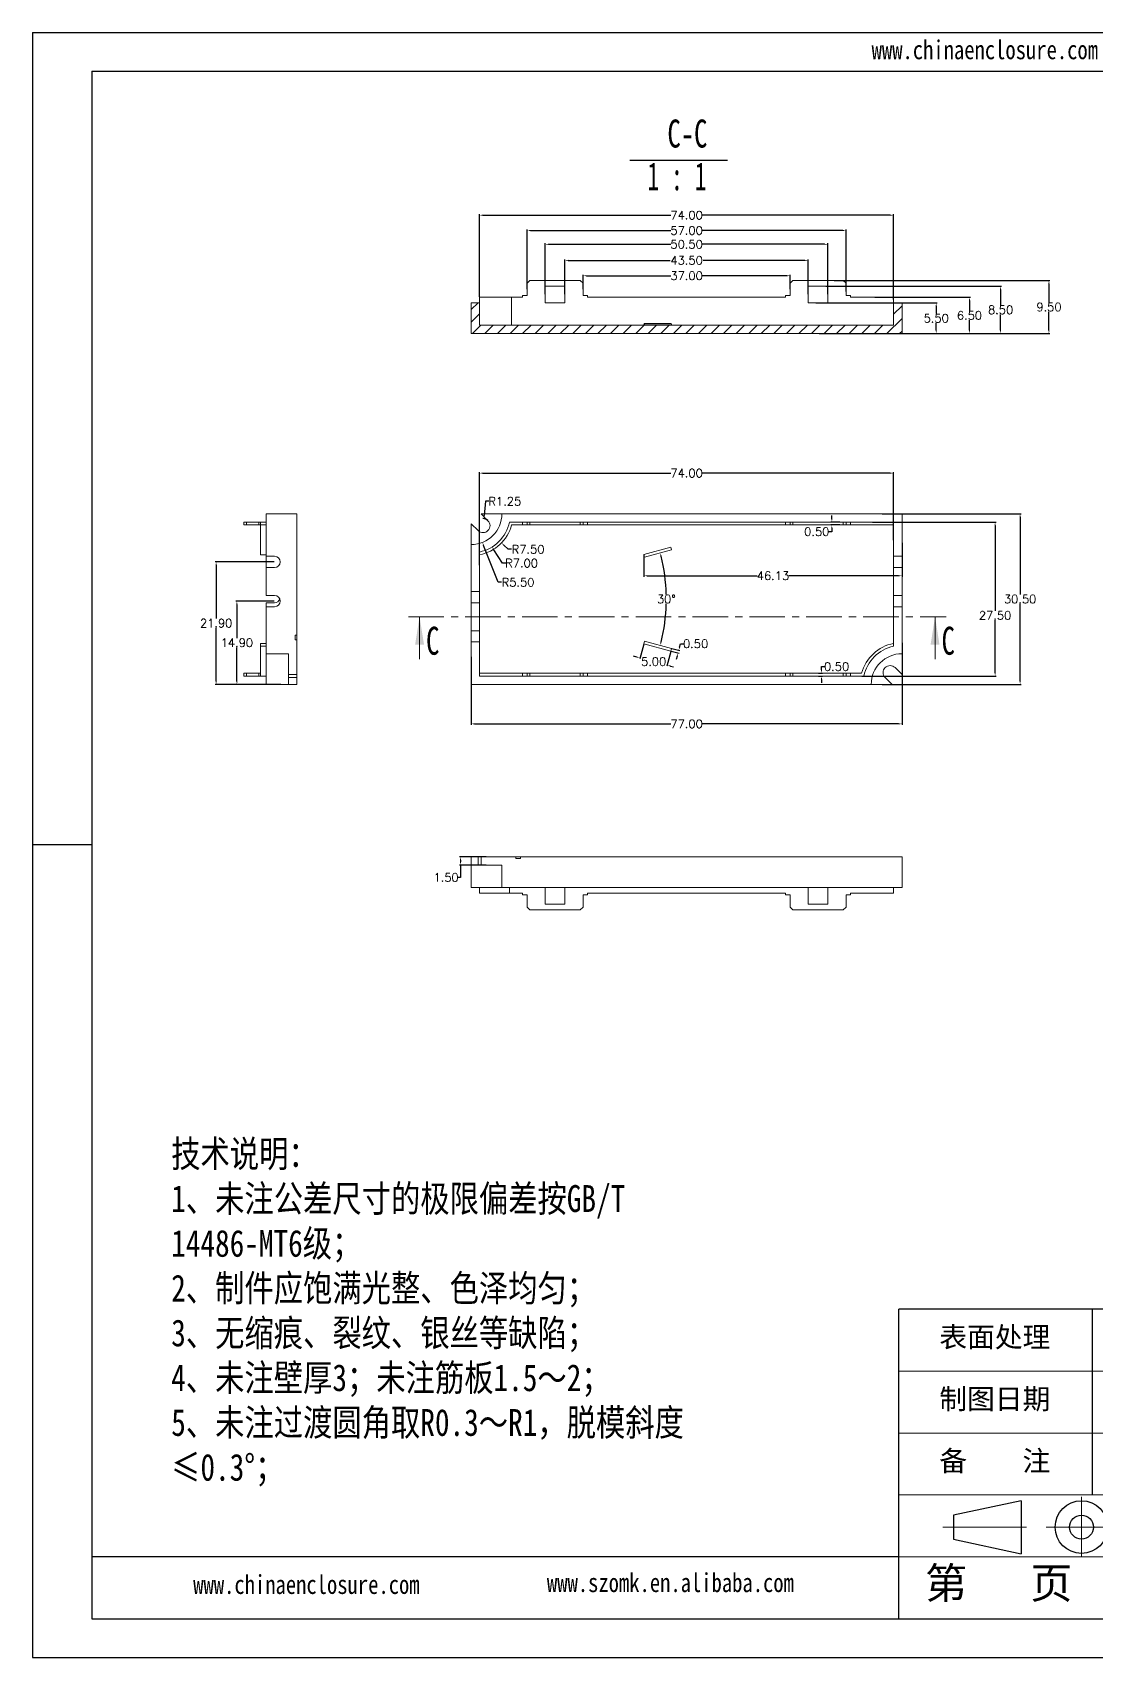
# Model space of a CAD drawing. Header units: inches. Extents: x 2300 to 3202, y 573 to 863.
# Drawn here: x 2300.2 to 2490.4, y 573 to 863.3 of the extents above; entities that cross this region are included whole.
import ezdxf

# ---------------------------------------------------------------- set-up
doc = ezdxf.new("R2010")
doc.units = ezdxf.units.IN
doc.linetypes.add('CENTER', pattern=[10.16, 6.35, -1.27, 1.27, -1.27])
doc.linetypes.add('CENTER2', pattern=[28.575, 19.05, -3.175, 3.175, -3.175])
doc.layers.add('10', color=7, linetype='Continuous')
doc.layers.add('文字', color=81, linetype='Continuous')
for name, color, linetype, lineweight in [('粗实线', 7, 'Continuous', 30), ('细实线', 3, 'Continuous', 9), ('细点划线', 2, 'CENTER2', 9)]:
    doc.layers.add(name, color=color, linetype=linetype, lineweight=lineweight)
doc.styles.add('SLDTEXTSTYLE6', font='TXT', dxfattribs={"width": 0.7})
doc.styles.add('SLDTEXTSTYLE7', font='TXT', dxfattribs={"width": 0.62})
doc.styles.get("Standard").update_dxf_attribs({"font": 'txt', "bigfont": 'gbcbig.shx'})
doc.styles.add('宋体', font='', dxfattribs={"width": 0.8, "height": 3.5})
doc.styles.get('宋体').set_extended_font_data('SimSun')
doc.dimstyles.new('2', dxfattribs={"dimtxt": 1.5, "dimasz": 0.6, "dimexe": 0.18, "dimexo": 0.0625, "dimgap": 0.09, "dimtad": 0, "dimtih": 1, "dimtoh": 1, "dimzin": 0, "dimdsep": 46, "dimtxsty": 'Standard', "dimcen": 0, "dimadec": 0, "dimazin": 2, "dimtfac": 1, "dimtofl": 0, "dimtmove": 0, "dimatfit": 3, "dimfxl": 1, "dimtolj": 1, "dimtzin": 0, "dimarcsym": 0})

# ---------------------------------------------------------------- blocks, each defined once
blk = doc.blocks.new('SW_NOTE_1')
at = {"layer": '10', "color": 0}
blk.add_line((-4.36, -0.82), (13.09, -0.82), dxfattribs=at)
at = {"layer": '10', "color": 0, "char_height": 5, "attachment_point": 2}
for s, insert, style in [('C-C', (5.94, 6.45), 'SLDTEXTSTYLE6'), ('1 : 1', (4.07, -1.19), 'SLDTEXTSTYLE7')]:
    blk.add_mtext(s, dxfattribs=dict(at, insert=insert, style=style))
blk = doc.blocks.new('*D270')
at = {"color": 0, "lineweight": -2, "transparency": 16777216}
for p, q in [((2455.6, 754.26), (2455.6, 739.6)), ((2378.6, 751.73), (2378.6, 739.6)), ((2379.2, 739.78), (2414.26, 739.78)), ((2455, 739.78), (2419.94, 739.78))]:
    blk.add_line(p, q, dxfattribs=at)
at = {"color": 0, "transparency": 16777216}
for points in [[(2379.2, 739.88), (2379.2, 739.68), (2378.6, 739.78)], [(2455, 739.88), (2455, 739.68), (2455.6, 739.78)]]:
    blk.add_solid(points, dxfattribs=at)
at = {"layer": 'Defpoints', "color": 0, "transparency": 16777216}
for p in [(2455.6, 754.32), (2378.6, 751.8), (2455.6, 739.78)]:
    blk.add_point(p, dxfattribs=at)
at = {"color": 0, "transparency": 16777216, "insert": (2417.1, 739.78), "char_height": 1.5, "attachment_point": 5}
blk.add_mtext('\\A1;77.00', dxfattribs=at)
blk = doc.blocks.new('*D271')
at = {"color": 0, "lineweight": -2, "transparency": 16777216}
for p, q in [((2452.03, 777.32), (2476.89, 777.32)), ((2476.71, 776.72), (2476.71, 762.91)), ((2476.71, 747.42), (2476.71, 761.23)), ((2452.03, 746.82), (2476.89, 746.82))]:
    blk.add_line(p, q, dxfattribs=at)
at = {"color": 0, "transparency": 16777216}
for points in [[(2476.61, 776.72), (2476.81, 776.72), (2476.71, 777.32)], [(2476.61, 747.42), (2476.81, 747.42), (2476.71, 746.82)]]:
    blk.add_solid(points, dxfattribs=at)
at = {"layer": 'Defpoints', "color": 0, "transparency": 16777216}
for p in [(2451.97, 777.32), (2476.71, 777.32), (2451.97, 746.82)]:
    blk.add_point(p, dxfattribs=at)
at = {"color": 0, "transparency": 16777216, "insert": (2476.71, 762.07), "char_height": 1.5, "attachment_point": 5}
blk.add_mtext('\\A1;30.50', dxfattribs=at)
blk = doc.blocks.new('*D272')
at = {"color": 0, "lineweight": -2, "transparency": 16777216}
for p, q in [((2450.31, 775.82), (2472.42, 775.82)), ((2472.24, 775.22), (2472.24, 759.99)), ((2472.24, 748.92), (2472.24, 758.31)), ((2448.4, 748.32), (2472.42, 748.32))]:
    blk.add_line(p, q, dxfattribs=at)
at = {"color": 0, "transparency": 16777216}
for points in [[(2472.14, 775.22), (2472.34, 775.22), (2472.24, 775.82)], [(2472.14, 748.92), (2472.34, 748.92), (2472.24, 748.32)]]:
    blk.add_solid(points, dxfattribs=at)
at = {"layer": 'Defpoints', "color": 0, "transparency": 16777216}
for p in [(2450.25, 775.82), (2472.24, 775.82), (2448.34, 748.32)]:
    blk.add_point(p, dxfattribs=at)
at = {"color": 0, "transparency": 16777216, "insert": (2472.24, 759.15), "char_height": 1.5, "attachment_point": 5}
blk.add_mtext('\\A1;27.50', dxfattribs=at)
blk = doc.blocks.new('*D273')
at = {"color": 0, "lineweight": -2, "transparency": 16777216}
for p, q in [((2441.21, 749.42), (2441.21, 750.02)), ((2441.21, 750.02), (2441.81, 750.02)), ((2440.66, 748.82), (2441.39, 748.82)), ((2440.66, 748.32), (2441.39, 748.32)), ((2441.21, 747.72), (2441.21, 747.12))]:
    blk.add_line(p, q, dxfattribs=at)
at = {"color": 0, "transparency": 16777216}
for points in [[(2441.11, 749.42), (2441.31, 749.42), (2441.21, 748.82)], [(2441.11, 747.72), (2441.31, 747.72), (2441.21, 748.32)]]:
    blk.add_solid(points, dxfattribs=at)
at = {"layer": 'Defpoints', "color": 0, "transparency": 16777216}
for p in [(2440.6, 748.82), (2440.6, 748.32), (2441.21, 748.82)]:
    blk.add_point(p, dxfattribs=at)
at = {"color": 0, "transparency": 16777216, "insert": (2443.9, 750.02), "char_height": 1.5, "attachment_point": 5}
blk.add_mtext('\\A1;0.50', dxfattribs=at)
blk = doc.blocks.new('*D274')
at = {"color": 0, "lineweight": -2, "transparency": 16777216}
for p, q in [((2444.46, 775.82), (2442.88, 775.82)), ((2444.46, 775.32), (2442.88, 775.32)), ((2443.06, 776.42), (2443.06, 777.02)), ((2443.06, 774.12), (2442.46, 774.12)), ((2443.06, 774.72), (2443.06, 774.12))]:
    blk.add_line(p, q, dxfattribs=at)
at = {"color": 0, "transparency": 16777216}
for points in [[(2442.96, 776.42), (2443.16, 776.42), (2443.06, 775.82)], [(2442.96, 774.72), (2443.16, 774.72), (2443.06, 775.32)]]:
    blk.add_solid(points, dxfattribs=at)
at = {"layer": 'Defpoints', "color": 0, "transparency": 16777216}
for p in [(2443.06, 775.32), (2444.52, 775.82), (2444.52, 775.32)]:
    blk.add_point(p, dxfattribs=at)
at = {"color": 0, "transparency": 16777216, "insert": (2440.37, 774.12), "char_height": 1.5, "attachment_point": 5}
blk.add_mtext('\\A1;0.50', dxfattribs=at)
blk = doc.blocks.new('*D275')
at = {"color": 0, "lineweight": -2, "transparency": 16777216}
for p, q in [((2380.1, 768.12), (2380.1, 784.76)), ((2380.7, 784.58), (2414.26, 784.58)), ((2453.5, 784.58), (2419.94, 784.58)), ((2454.1, 772.58), (2454.1, 784.76))]:
    blk.add_line(p, q, dxfattribs=at)
at = {"color": 0, "transparency": 16777216}
for points in [[(2380.7, 784.68), (2380.7, 784.48), (2380.1, 784.58)], [(2453.5, 784.68), (2453.5, 784.48), (2454.1, 784.58)]]:
    blk.add_solid(points, dxfattribs=at)
at = {"layer": 'Defpoints', "color": 0, "transparency": 16777216}
for p in [(2454.1, 784.58), (2454.1, 772.52), (2380.1, 768.06)]:
    blk.add_point(p, dxfattribs=at)
at = {"color": 0, "transparency": 16777216, "insert": (2417.1, 784.58), "char_height": 1.5, "attachment_point": 5}
blk.add_mtext('\\A1;74.00', dxfattribs=at)
blk = doc.blocks.new('*D276')
at = {"color": 0, "lineweight": -2, "transparency": 16777216}
for p, q in [((2385.21, 770.97), (2384.44, 771.7)), ((2385.81, 770.97), (2385.21, 770.97))]:
    blk.add_line(p, q, dxfattribs=at)
at = {"color": 0, "transparency": 16777216}
blk.add_solid([(2384.51, 771.78), (2384.37, 771.63), (2384.01, 772.12)], dxfattribs=at)
at = {"layer": 'Defpoints', "color": 0, "transparency": 16777216}
for p in [(2378.6, 777.32), (2384.01, 772.12)]:
    blk.add_point(p, dxfattribs=at)
at = {"color": 0, "transparency": 16777216, "insert": (2388.77, 770.97), "char_height": 1.5, "attachment_point": 5}
blk.add_mtext('\\A1;R7.50', dxfattribs=at)
blk = doc.blocks.new('*D277')
at = {"color": 0, "lineweight": -2, "transparency": 16777216}
for p, q in [((2384.17, 768.5), (2382.66, 770.89)), ((2384.77, 768.5), (2384.17, 768.5))]:
    blk.add_line(p, q, dxfattribs=at)
at = {"color": 0, "transparency": 16777216}
blk.add_solid([(2382.74, 770.95), (2382.57, 770.84), (2382.34, 771.4)], dxfattribs=at)
at = {"layer": 'Defpoints', "color": 0, "transparency": 16777216}
for p in [(2378.6, 777.32), (2382.34, 771.4)]:
    blk.add_point(p, dxfattribs=at)
at = {"color": 0, "transparency": 16777216, "insert": (2387.61, 768.5), "char_height": 1.5, "attachment_point": 5}
blk.add_mtext('\\A1;R7.00', dxfattribs=at)
blk = doc.blocks.new('*D278')
at = {"color": 0, "lineweight": -2, "transparency": 16777216}
for p, q in [((2383.42, 765.08), (2380.83, 771.64)), ((2384.02, 765.08), (2383.42, 765.08))]:
    blk.add_line(p, q, dxfattribs=at)
at = {"color": 0, "transparency": 16777216}
blk.add_solid([(2380.93, 771.68), (2380.74, 771.61), (2380.61, 772.2)], dxfattribs=at)
at = {"layer": 'Defpoints', "color": 0, "transparency": 16777216}
for p in [(2378.6, 777.32), (2380.61, 772.2)]:
    blk.add_point(p, dxfattribs=at)
at = {"color": 0, "transparency": 16777216, "insert": (2386.98, 765.08), "char_height": 1.5, "attachment_point": 5}
blk.add_mtext('\\A1;R5.50', dxfattribs=at)
blk = doc.blocks.new('*D279')
at = {"color": 0, "lineweight": -2, "transparency": 16777216}
for p, q in [((2381.18, 779.55), (2380.92, 777.04)), ((2381.78, 779.55), (2381.18, 779.55))]:
    blk.add_line(p, q, dxfattribs=at)
blk.add_arc((2380.72, 775.2), 1.25, 47.8648, 92.2125, dxfattribs=at)
at = {"color": 0, "transparency": 16777216}
blk.add_solid([(2380.82, 777.05), (2381.02, 777.03), (2380.85, 776.44)], dxfattribs=at)
at = {"layer": 'Defpoints', "color": 0, "transparency": 16777216}
for p in [(2380.85, 776.44), (2380.72, 775.2)]:
    blk.add_point(p, dxfattribs=at)
at = {"color": 0, "transparency": 16777216, "insert": (2384.62, 779.55), "char_height": 1.5, "attachment_point": 5}
blk.add_mtext('\\A1;R1.25', dxfattribs=at)
blk = doc.blocks.new('*D280')
at = {"color": 0, "lineweight": -2, "transparency": 16777216}
for start, end in [(1.5105, 13.9212), (346.0788, 358.4895)]:
    blk.add_arc((2381.61, 762.07), 31.87, start, end, dxfattribs=at)
at = {"color": 0, "transparency": 16777216}
for points in [[(2412.44, 769.71), (2412.64, 769.76), (2412.39, 770.32)], [(2412.64, 754.38), (2412.44, 754.43), (2412.39, 753.82)]]:
    blk.add_solid(points, dxfattribs=at)
at = {"layer": 'Defpoints', "color": 0, "transparency": 16777216}
for p in [(2409.6, 769.57), (2414.43, 770.86), (2413.36, 759.29), (2409.6, 754.57), (2414.43, 753.28)]:
    blk.add_point(p, dxfattribs=at)
at = {"color": 0, "transparency": 16777216, "insert": (2413.48, 762.07), "char_height": 1.5, "attachment_point": 5}
blk.add_mtext('\\A1;30°', dxfattribs=at)
blk = doc.blocks.new('*D281')
at = {"color": 0, "lineweight": -2, "transparency": 16777216}
for p, q in [((2409.46, 754.03), (2408.75, 751.39)), ((2414.28, 752.73), (2413.58, 750.09)), ((2408.21, 751.72), (2407.64, 751.87)), ((2414.2, 750.11), (2414.78, 749.96))]:
    blk.add_line(p, q, dxfattribs=at)
at = {"color": 0, "transparency": 16777216}
for points in [[(2408.24, 751.81), (2408.19, 751.62), (2408.79, 751.56)], [(2414.23, 750.21), (2414.18, 750.01), (2413.62, 750.27)]]:
    blk.add_solid(points, dxfattribs=at)
at = {"layer": 'Defpoints', "color": 0, "transparency": 16777216}
for p in [(2409.47, 754.09), (2414.3, 752.79), (2408.79, 751.56)]:
    blk.add_point(p, dxfattribs=at)
at = {"color": 0, "transparency": 16777216, "insert": (2411.21, 750.91), "char_height": 1.5, "attachment_point": 5}
blk.add_mtext('\\A1;5.00', dxfattribs=at)
blk = doc.blocks.new('*D282')
at = {"color": 0, "lineweight": -2, "transparency": 16777216}
for p, q in [((2414.36, 752.78), (2415.75, 752.4)), ((2414.49, 753.26), (2415.88, 752.89)), ((2415.86, 753.51), (2416.02, 754.09)), ((2416.02, 754.09), (2416.62, 754.09)), ((2415.42, 751.87), (2415.26, 751.29))]:
    blk.add_line(p, q, dxfattribs=at)
at = {"color": 0, "transparency": 16777216}
for points in [[(2415.32, 751.9), (2415.52, 751.85), (2415.58, 752.45)], [(2415.76, 753.54), (2415.96, 753.49), (2415.7, 752.93)]]:
    blk.add_solid(points, dxfattribs=at)
at = {"layer": 'Defpoints', "color": 0, "transparency": 16777216}
for p in [(2414.3, 752.79), (2414.43, 753.28), (2415.7, 752.93)]:
    blk.add_point(p, dxfattribs=at)
at = {"color": 0, "transparency": 16777216, "insert": (2418.71, 754.09), "char_height": 1.5, "attachment_point": 5}
blk.add_mtext('\\A1;0.50', dxfattribs=at)
blk = doc.blocks.new('*D283')
at = {"color": 0, "lineweight": -2, "transparency": 16777216}
for p, q in [((2409.47, 769.99), (2409.47, 766.06)), ((2455.6, 772.15), (2455.6, 766.06)), ((2410.07, 766.24), (2429.7, 766.24)), ((2455, 766.24), (2435.38, 766.24))]:
    blk.add_line(p, q, dxfattribs=at)
at = {"color": 0, "transparency": 16777216}
for points in [[(2410.07, 766.34), (2410.07, 766.14), (2409.47, 766.24)], [(2455, 766.34), (2455, 766.14), (2455.6, 766.24)]]:
    blk.add_solid(points, dxfattribs=at)
at = {"layer": 'Defpoints', "color": 0, "transparency": 16777216}
for p in [(2409.47, 770.05), (2455.6, 772.21), (2455.6, 766.24)]:
    blk.add_point(p, dxfattribs=at)
at = {"color": 0, "transparency": 16777216, "insert": (2432.54, 766.24), "char_height": 1.5, "attachment_point": 5}
blk.add_mtext('\\A1;46.13', dxfattribs=at)
blk = doc.blocks.new('*D288')
at = {"color": 0, "lineweight": -2, "transparency": 16777216}
for p, q in [((2343.39, 761.72), (2336.55, 761.72)), ((2336.73, 761.12), (2336.73, 755.11)), ((2336.73, 747.42), (2336.73, 753.43)), ((2344.6, 746.82), (2336.55, 746.82))]:
    blk.add_line(p, q, dxfattribs=at)
at = {"color": 0, "transparency": 16777216}
for points in [[(2336.63, 761.12), (2336.83, 761.12), (2336.73, 761.72)], [(2336.63, 747.42), (2336.83, 747.42), (2336.73, 746.82)]]:
    blk.add_solid(points, dxfattribs=at)
at = {"layer": 'Defpoints', "color": 0, "transparency": 16777216}
for p in [(2336.73, 761.72), (2343.45, 761.72), (2344.66, 746.82)]:
    blk.add_point(p, dxfattribs=at)
at = {"color": 0, "transparency": 16777216, "insert": (2336.73, 754.27), "char_height": 1.5, "attachment_point": 5}
blk.add_mtext('\\A1;14.90', dxfattribs=at)
blk = doc.blocks.new('*D289')
at = {"color": 0, "lineweight": -2, "transparency": 16777216}
for p, q in [((2343.39, 768.72), (2332.84, 768.72)), ((2333.02, 768.12), (2333.02, 758.61)), ((2333.02, 747.42), (2333.02, 756.93)), ((2344.6, 746.82), (2332.84, 746.82))]:
    blk.add_line(p, q, dxfattribs=at)
at = {"color": 0, "transparency": 16777216}
for points in [[(2332.92, 768.12), (2333.12, 768.12), (2333.02, 768.72)], [(2332.92, 747.42), (2333.12, 747.42), (2333.02, 746.82)]]:
    blk.add_solid(points, dxfattribs=at)
at = {"layer": 'Defpoints', "color": 0, "transparency": 16777216}
for p in [(2333.02, 768.72), (2343.45, 768.72), (2344.66, 746.82)]:
    blk.add_point(p, dxfattribs=at)
at = {"color": 0, "transparency": 16777216, "insert": (2333.02, 757.77), "char_height": 1.5, "attachment_point": 5}
blk.add_mtext('\\A1;21.90', dxfattribs=at)
blk = doc.blocks.new('*D290')
at = {"color": 0, "lineweight": -2, "transparency": 16777216}
for p, q in [((2440.17, 815.01), (2461.89, 815.01)), ((2461.71, 814.41), (2461.71, 813.1)), ((2461.71, 810.11), (2461.71, 811.42)), ((2440.81, 809.51), (2461.89, 809.51))]:
    blk.add_line(p, q, dxfattribs=at)
at = {"color": 0, "transparency": 16777216}
for points in [[(2461.61, 814.41), (2461.81, 814.41), (2461.71, 815.01)], [(2461.61, 810.11), (2461.81, 810.11), (2461.71, 809.51)]]:
    blk.add_solid(points, dxfattribs=at)
at = {"layer": 'Defpoints', "color": 0, "transparency": 16777216}
for p in [(2440.11, 815.01), (2440.75, 809.51), (2461.71, 809.51)]:
    blk.add_point(p, dxfattribs=at)
at = {"color": 0, "transparency": 16777216, "insert": (2461.71, 812.26), "char_height": 1.5, "attachment_point": 5}
blk.add_mtext('\\A1;5.50', dxfattribs=at)
blk = doc.blocks.new('*D291')
at = {"color": 0, "lineweight": -2, "transparency": 16777216}
for p, q in [((2450.74, 816.01), (2467.84, 816.01)), ((2467.66, 815.41), (2467.66, 813.6)), ((2467.66, 810.11), (2467.66, 811.92)), ((2449.93, 809.51), (2467.84, 809.51))]:
    blk.add_line(p, q, dxfattribs=at)
at = {"color": 0, "transparency": 16777216}
for points in [[(2467.56, 815.41), (2467.76, 815.41), (2467.66, 816.01)], [(2467.56, 810.11), (2467.76, 810.11), (2467.66, 809.51)]]:
    blk.add_solid(points, dxfattribs=at)
at = {"layer": 'Defpoints', "color": 0, "transparency": 16777216}
for p in [(2450.68, 816.01), (2467.66, 816.01), (2449.87, 809.51)]:
    blk.add_point(p, dxfattribs=at)
at = {"color": 0, "transparency": 16777216, "insert": (2467.66, 812.76), "char_height": 1.5, "attachment_point": 5}
blk.add_mtext('\\A1;6.50', dxfattribs=at)
blk = doc.blocks.new('*D292')
at = {"color": 0, "lineweight": -2, "transparency": 16777216}
for p, q in [((2441.98, 818.01), (2473.4, 818.01)), ((2473.22, 817.41), (2473.22, 814.6)), ((2473.22, 810.11), (2473.22, 812.92)), ((2443.48, 809.51), (2473.4, 809.51))]:
    blk.add_line(p, q, dxfattribs=at)
at = {"color": 0, "transparency": 16777216}
for points in [[(2473.12, 817.41), (2473.32, 817.41), (2473.22, 818.01)], [(2473.12, 810.11), (2473.32, 810.11), (2473.22, 809.51)]]:
    blk.add_solid(points, dxfattribs=at)
at = {"layer": 'Defpoints', "color": 0, "transparency": 16777216}
for p in [(2441.92, 818.01), (2473.22, 818.01), (2443.42, 809.51)]:
    blk.add_point(p, dxfattribs=at)
at = {"color": 0, "transparency": 16777216, "insert": (2473.22, 813.76), "char_height": 1.5, "attachment_point": 5}
blk.add_mtext('\\A1;8.50', dxfattribs=at)
blk = doc.blocks.new('*D293')
at = {"color": 0, "lineweight": -2, "transparency": 16777216}
for p, q in [((2443.48, 819.01), (2482.04, 819.01)), ((2481.86, 818.41), (2481.86, 815.1)), ((2481.86, 810.11), (2481.86, 813.42)), ((2443.48, 809.51), (2482.04, 809.51))]:
    blk.add_line(p, q, dxfattribs=at)
at = {"color": 0, "transparency": 16777216}
for points in [[(2481.76, 818.41), (2481.96, 818.41), (2481.86, 819.01)], [(2481.76, 810.11), (2481.96, 810.11), (2481.86, 809.51)]]:
    blk.add_solid(points, dxfattribs=at)
at = {"layer": 'Defpoints', "color": 0, "transparency": 16777216}
for p in [(2443.42, 819.01), (2481.86, 819.01), (2443.42, 809.51)]:
    blk.add_point(p, dxfattribs=at)
at = {"color": 0, "transparency": 16777216, "insert": (2481.86, 814.26), "char_height": 1.5, "attachment_point": 5}
blk.add_mtext('\\A1;9.50', dxfattribs=at)
blk = doc.blocks.new('*D294')
at = {"color": 0, "lineweight": -2, "transparency": 16777216}
for p, q in [((2398.6, 817.48), (2398.6, 820.03)), ((2399.2, 819.85), (2414.26, 819.85)), ((2435, 819.85), (2419.94, 819.85)), ((2435.6, 817.48), (2435.6, 820.03))]:
    blk.add_line(p, q, dxfattribs=at)
at = {"color": 0, "transparency": 16777216}
for points in [[(2399.2, 819.95), (2399.2, 819.75), (2398.6, 819.85)], [(2435, 819.95), (2435, 819.75), (2435.6, 819.85)]]:
    blk.add_solid(points, dxfattribs=at)
at = {"layer": 'Defpoints', "color": 0, "transparency": 16777216}
for p in [(2435.6, 819.85), (2398.6, 817.41), (2435.6, 817.41)]:
    blk.add_point(p, dxfattribs=at)
at = {"color": 0, "transparency": 16777216, "insert": (2417.1, 819.85), "char_height": 1.5, "attachment_point": 5}
blk.add_mtext('\\A1;37.00', dxfattribs=at)
blk = doc.blocks.new('*D295')
at = {"color": 0, "lineweight": -2, "transparency": 16777216}
for p, q in [((2395.35, 816.58), (2395.35, 822.78)), ((2395.95, 822.6), (2414.14, 822.6)), ((2438.25, 822.6), (2420.07, 822.6)), ((2438.85, 816.58), (2438.85, 822.78))]:
    blk.add_line(p, q, dxfattribs=at)
at = {"color": 0, "transparency": 16777216}
for points in [[(2395.95, 822.7), (2395.95, 822.5), (2395.35, 822.6)], [(2438.25, 822.7), (2438.25, 822.5), (2438.85, 822.6)]]:
    blk.add_solid(points, dxfattribs=at)
at = {"layer": 'Defpoints', "color": 0, "transparency": 16777216}
for p in [(2438.85, 822.6), (2395.35, 816.51), (2438.85, 816.51)]:
    blk.add_point(p, dxfattribs=at)
at = {"color": 0, "transparency": 16777216, "insert": (2417.1, 822.6), "char_height": 1.5, "attachment_point": 5}
blk.add_mtext('\\A1;43.50', dxfattribs=at)
blk = doc.blocks.new('*D296')
at = {"color": 0, "lineweight": -2, "transparency": 16777216}
for p, q in [((2391.85, 816.58), (2391.85, 825.65)), ((2392.45, 825.47), (2414.26, 825.47)), ((2441.75, 825.47), (2419.94, 825.47)), ((2442.35, 816.58), (2442.35, 825.65))]:
    blk.add_line(p, q, dxfattribs=at)
at = {"color": 0, "transparency": 16777216}
for points in [[(2392.45, 825.57), (2392.45, 825.37), (2391.85, 825.47)], [(2441.75, 825.57), (2441.75, 825.37), (2442.35, 825.47)]]:
    blk.add_solid(points, dxfattribs=at)
at = {"layer": 'Defpoints', "color": 0, "transparency": 16777216}
for p in [(2442.35, 825.47), (2391.85, 816.51), (2442.35, 816.51)]:
    blk.add_point(p, dxfattribs=at)
at = {"color": 0, "transparency": 16777216, "insert": (2417.1, 825.47), "char_height": 1.5, "attachment_point": 5}
blk.add_mtext('\\A1;50.50', dxfattribs=at)
blk = doc.blocks.new('*D297')
at = {"color": 0, "lineweight": -2, "transparency": 16777216}
for p, q in [((2388.6, 817.48), (2388.6, 828.11)), ((2389.2, 827.93), (2414.26, 827.93)), ((2445, 827.93), (2419.94, 827.93)), ((2445.6, 817.02), (2445.6, 828.11))]:
    blk.add_line(p, q, dxfattribs=at)
at = {"color": 0, "transparency": 16777216}
for points in [[(2389.2, 828.03), (2389.2, 827.83), (2388.6, 827.93)], [(2445, 828.03), (2445, 827.83), (2445.6, 827.93)]]:
    blk.add_solid(points, dxfattribs=at)
at = {"layer": 'Defpoints', "color": 0, "transparency": 16777216}
for p in [(2445.6, 827.93), (2388.6, 817.41), (2445.6, 816.96)]:
    blk.add_point(p, dxfattribs=at)
at = {"color": 0, "transparency": 16777216, "insert": (2417.1, 827.93), "char_height": 1.5, "attachment_point": 5}
blk.add_mtext('\\A1;57.00', dxfattribs=at)
blk = doc.blocks.new('*D298')
at = {"color": 0, "lineweight": -2, "transparency": 16777216}
for p, q in [((2380.1, 816.08), (2380.1, 830.85)), ((2380.7, 830.67), (2414.26, 830.67)), ((2453.5, 830.67), (2419.94, 830.67)), ((2454.1, 815.58), (2454.1, 830.85))]:
    blk.add_line(p, q, dxfattribs=at)
at = {"color": 0, "transparency": 16777216}
for points in [[(2380.7, 830.77), (2380.7, 830.57), (2380.1, 830.67)], [(2453.5, 830.77), (2453.5, 830.57), (2454.1, 830.67)]]:
    blk.add_solid(points, dxfattribs=at)
at = {"layer": 'Defpoints', "color": 0, "transparency": 16777216}
for p in [(2454.1, 830.67), (2380.1, 816.01), (2454.1, 815.51)]:
    blk.add_point(p, dxfattribs=at)
at = {"color": 0, "transparency": 16777216, "insert": (2417.1, 830.67), "char_height": 1.5, "attachment_point": 5}
blk.add_mtext('\\A1;74.00', dxfattribs=at)
blk = doc.blocks.new('*D299')
at = {"color": 0, "lineweight": -2, "transparency": 16777216}
for p, q in [((2381.26, 716.04), (2376.51, 716.04)), ((2381.26, 714.54), (2376.51, 714.54)), ((2376.69, 715.44), (2376.69, 715.14)), ((2376.69, 714.54), (2376.69, 712.34)), ((2376.69, 712.34), (2376.09, 712.34))]:
    blk.add_line(p, q, dxfattribs=at)
at = {"color": 0, "transparency": 16777216}
for points in [[(2376.59, 715.44), (2376.79, 715.44), (2376.69, 716.04)], [(2376.59, 715.14), (2376.79, 715.14), (2376.69, 714.54)]]:
    blk.add_solid(points, dxfattribs=at)
at = {"layer": 'Defpoints', "color": 0, "transparency": 16777216}
for p in [(2376.69, 716.04), (2381.32, 716.04), (2381.32, 714.54)]:
    blk.add_point(p, dxfattribs=at)
at = {"color": 0, "transparency": 16777216, "insert": (2374.12, 712.34), "char_height": 1.5, "attachment_point": 5}
blk.add_mtext('\\A1;1.50', dxfattribs=at)

msp = doc.modelspace()

# ---------------------------------------------------------------- hatches: boundary and pattern name
at = {"linetype": 'Continuous', "lineweight": 0}
h = msp.add_hatch(dxfattribs=at)
h.set_pattern_fill('ANSI31', color=4, scale=0.5, style=0)
h.paths.add_polyline_path([(2454.101, 811.015), (2380.101, 811.015), (2380.101, 815.015), (2378.601, 815.015), (2378.601, 809.515), (2455.601, 809.515), (2455.601, 815.015), (2454.101, 815.015)], flags=0)

# ---------------------------------------------------------------- linework, layer by layer
for p, q in [((2300.197, 863.315), (2710.847, 863.315)), ((2300.197, 863.315), (2300.197, 572.957)), ((2310.823, 856.402), (2703.934, 856.402)), ((2310.823, 856.402), (2310.823, 579.87)), ((2310.823, 718.136), (2300.197, 718.136)), ((2300.197, 707.382), (2300.197, 572.957)), ((2455.055, 579.87), (2455.055, 635.176)), ((2538.014, 635.176), (2455.055, 635.176)), ((2489.621, 601.993), (2489.621, 635.176)), ((2455.055, 590.931), (2310.823, 590.931)), ((2310.823, 579.87), (2703.934, 579.87)), ((2300.197, 572.957), (2710.847, 572.957)), ((2300.197, 572.957), (2490.313, 572.957))]:
    msp.add_line(p, q)
at = {"color": 7, "linetype": 'Continuous', "lineweight": 15}
for p, q in [((2389.101, 819.015), (2388.601, 818.515)), ((2398.101, 819.015), (2389.101, 819.015)), ((2398.601, 818.515), (2398.101, 819.015)), ((2436.101, 819.015), (2435.601, 818.515)), ((2436.101, 819.015), (2445.101, 819.015)), ((2445.601, 818.515), (2445.101, 819.015)), ((2380.101, 816.015), (2380.101, 815.015)), ((2380.101, 816.015), (2385.829, 816.015)), ((2385.829, 816.015), (2385.829, 811.015)), ((2385.829, 816.015), (2387.801, 816.015)), ((2387.801, 816.315), (2387.801, 816.015)), ((2387.801, 816.315), (2388.601, 816.315)), ((2388.601, 818.515), (2388.601, 816.315)), ((2391.851, 815.015), (2391.851, 818.015)), ((2391.851, 818.015), (2395.351, 818.015)), ((2395.351, 818.015), (2395.351, 815.015)), ((2398.601, 818.515), (2398.601, 816.315)), ((2398.601, 816.315), (2399.401, 816.315)), ((2399.401, 816.315), (2399.401, 816.015)), ((2399.401, 816.015), (2434.801, 816.015)), ((2435.601, 816.315), (2434.801, 816.315)), ((2434.801, 816.315), (2434.801, 816.015)), ((2435.601, 818.515), (2435.601, 816.315)), ((2442.351, 818.015), (2438.851, 818.015)), ((2438.851, 818.015), (2438.851, 815.015)), ((2442.351, 815.015), (2442.351, 818.015)), ((2445.601, 818.515), (2445.601, 816.315)), ((2446.401, 816.315), (2445.601, 816.315)), ((2446.401, 816.315), (2446.401, 816.015)), ((2446.401, 816.015), (2454.101, 816.015)), ((2454.101, 816.015), (2454.101, 815.015)), ((2378.601, 815.015), (2380.101, 815.015)), ((2378.601, 809.515), (2378.601, 815.015)), ((2380.101, 811.015), (2380.101, 815.015)), ((2395.351, 815.015), (2391.851, 815.015)), ((2438.851, 815.015), (2442.351, 815.015)), ((2454.101, 815.015), (2454.101, 811.015)), ((2454.101, 815.015), (2455.601, 815.015)), ((2455.601, 815.015), (2455.601, 809.515)), ((2380.101, 811.015), (2454.101, 811.015)), ((2409.471, 811.065), (2409.471, 811.015)), ((2414.366, 811.315), (2409.536, 811.315)), ((2409.601, 811.065), (2409.601, 811.015)), ((2414.43, 811.065), (2409.601, 811.065)), ((2414.43, 811.065), (2414.43, 811.015)), ((2378.601, 809.515), (2455.601, 809.515)), ((2337.952, 775.32), (2337.952, 775.82)), ((2337.952, 775.82), (2338.452, 775.82)), ((2338.452, 775.32), (2337.952, 775.32)), ((2338.452, 775.82), (2338.452, 775.32)), ((2338.452, 775.82), (2340.652, 775.82)), ((2338.452, 775.32), (2340.652, 775.32)), ((2340.652, 775.82), (2340.652, 775.32)), ((2340.652, 775.82), (2340.952, 775.82)), ((2340.652, 775.32), (2340.952, 775.32)), ((2340.952, 775.82), (2341.952, 775.82)), ((2340.952, 775.32), (2340.952, 775.82)), ((2340.952, 775.32), (2341.952, 775.32)), ((2340.952, 769.971), (2340.952, 775.32)), ((2341.952, 769.72), (2341.952, 777.32)), ((2341.952, 777.32), (2347.452, 777.32)), ((2347.452, 755.62), (2347.452, 777.32)), ((2378.601, 775.552), (2379.838, 774.314)), ((2378.601, 775.552), (2378.601, 771.82)), ((2381.606, 776.082), (2380.369, 777.32)), ((2384.101, 777.32), (2380.369, 777.32)), ((2455.601, 777.32), (2384.101, 777.32)), ((2387.801, 775.82), (2385.438, 775.82)), ((2385.829, 775.32), (2387.801, 775.32)), ((2387.801, 775.82), (2387.801, 775.32)), ((2388.601, 775.82), (2387.801, 775.82)), ((2387.801, 775.32), (2388.601, 775.32)), ((2388.601, 775.32), (2388.601, 775.82)), ((2388.601, 775.82), (2389.101, 775.82)), ((2389.101, 775.32), (2388.601, 775.32)), ((2389.101, 775.82), (2389.101, 775.32)), ((2389.101, 775.82), (2398.101, 775.82)), ((2398.101, 775.32), (2389.101, 775.32)), ((2398.101, 775.32), (2398.101, 775.82)), ((2398.101, 775.82), (2398.601, 775.82)), ((2398.601, 775.32), (2398.101, 775.32)), ((2398.601, 775.82), (2398.601, 775.32)), ((2399.401, 775.82), (2398.601, 775.82)), ((2398.601, 775.32), (2399.401, 775.32)), ((2399.401, 775.32), (2399.401, 775.82)), ((2434.801, 775.82), (2399.401, 775.82)), ((2399.401, 775.32), (2434.801, 775.32)), ((2434.801, 775.32), (2434.801, 775.82)), ((2434.801, 775.82), (2435.601, 775.82)), ((2435.601, 775.32), (2434.801, 775.32)), ((2435.601, 775.32), (2435.601, 775.82)), ((2435.601, 775.82), (2436.101, 775.82)), ((2436.101, 775.32), (2435.601, 775.32)), ((2436.101, 775.82), (2436.101, 775.32)), ((2445.101, 775.82), (2436.101, 775.82)), ((2436.101, 775.32), (2445.101, 775.32)), ((2445.101, 775.32), (2445.101, 775.82)), ((2445.101, 775.82), (2445.601, 775.82)), ((2445.601, 775.32), (2445.101, 775.32)), ((2445.601, 775.82), (2445.601, 775.32)), ((2445.601, 775.82), (2446.401, 775.82)), ((2446.401, 775.32), (2445.601, 775.32)), ((2446.401, 775.82), (2446.401, 775.32)), ((2454.101, 775.82), (2446.401, 775.82)), ((2446.401, 775.32), (2454.101, 775.32)), ((2454.101, 775.32), (2454.101, 775.82)), ((2454.101, 769.72), (2454.101, 775.32)), ((2455.601, 769.72), (2455.601, 777.32)), ((2340.952, 769.971), (2341.952, 769.971)), ((2343.452, 769.72), (2341.952, 769.72)), ((2341.952, 769.72), (2341.952, 767.72)), ((2378.601, 771.82), (2378.601, 763.42)), ((2380.101, 770.482), (2380.101, 769.971)), ((2380.101, 769.971), (2380.101, 763.42)), ((2409.471, 770.053), (2414.301, 771.347)), ((2409.601, 769.57), (2409.471, 770.053)), ((2414.43, 770.864), (2409.601, 769.57)), ((2414.301, 771.347), (2414.43, 770.864)), ((2454.101, 769.72), (2455.601, 769.72)), ((2454.101, 769.72), (2454.101, 767.72)), ((2455.601, 767.72), (2455.601, 769.72)), ((2341.952, 762.72), (2341.952, 767.72)), ((2343.452, 767.72), (2341.952, 767.72)), ((2454.101, 762.72), (2454.101, 767.72)), ((2455.601, 767.72), (2454.101, 767.72)), ((2455.601, 762.72), (2455.601, 767.72)), ((2343.452, 762.72), (2341.952, 762.72)), ((2341.952, 761.42), (2341.952, 760.72)), ((2341.952, 761.42), (2343.452, 761.42)), ((2378.601, 763.42), (2380.101, 763.42)), ((2378.601, 763.42), (2378.601, 761.42)), ((2378.601, 761.42), (2378.601, 756.42)), ((2380.101, 761.42), (2378.601, 761.42)), ((2380.101, 761.42), (2380.101, 763.42)), ((2380.101, 761.42), (2380.101, 756.42)), ((2454.101, 762.72), (2455.601, 762.72)), ((2454.101, 762.72), (2454.101, 760.72)), ((2455.601, 760.72), (2455.601, 762.72)), ((2341.952, 752.32), (2341.952, 760.72)), ((2343.452, 760.72), (2341.952, 760.72)), ((2455.601, 760.72), (2454.101, 760.72)), ((2454.101, 754.168), (2454.101, 760.72)), ((2455.601, 752.32), (2455.601, 760.72)), ((2347.152, 755.62), (2347.452, 755.62)), ((2347.152, 755.62), (2347.152, 754.82)), ((2347.452, 754.82), (2347.452, 755.62)), ((2378.601, 756.42), (2380.101, 756.42)), ((2378.601, 756.42), (2378.601, 754.42)), ((2380.101, 754.42), (2380.101, 756.42)), ((2340.952, 753.657), (2340.952, 754.168)), ((2340.952, 754.168), (2341.952, 754.168)), ((2340.952, 753.657), (2341.952, 753.657)), ((2340.952, 748.32), (2340.952, 753.657)), ((2341.952, 752.32), (2345.952, 752.32)), ((2341.952, 752.32), (2341.952, 746.82)), ((2345.952, 748.587), (2345.952, 752.32)), ((2347.152, 754.82), (2347.452, 754.82)), ((2347.452, 748.587), (2347.452, 754.82)), ((2378.601, 754.42), (2378.601, 746.82)), ((2380.101, 754.42), (2378.601, 754.42)), ((2380.101, 754.42), (2380.101, 748.82)), ((2409.471, 754.087), (2409.601, 754.57)), ((2414.301, 752.793), (2409.471, 754.087)), ((2409.601, 754.57), (2414.43, 753.275)), ((2414.43, 753.275), (2414.301, 752.793)), ((2454.101, 753.657), (2454.101, 754.168)), ((2455.601, 748.587), (2455.601, 752.32)), ((2455.601, 748.587), (2454.363, 749.825)), ((2337.952, 748.32), (2337.952, 748.82)), ((2337.952, 748.82), (2338.452, 748.82)), ((2338.452, 748.32), (2337.952, 748.32)), ((2338.452, 748.82), (2338.452, 748.32)), ((2338.452, 748.82), (2340.652, 748.82)), ((2338.452, 748.32), (2340.652, 748.32)), ((2340.652, 748.32), (2340.652, 748.82)), ((2340.652, 748.82), (2340.952, 748.82)), ((2340.652, 748.32), (2340.952, 748.32)), ((2340.952, 748.32), (2341.952, 748.32)), ((2345.952, 746.82), (2341.952, 746.82)), ((2345.952, 748.587), (2347.452, 748.587)), ((2345.952, 748.587), (2345.952, 748.057)), ((2347.452, 748.057), (2345.952, 748.057)), ((2345.952, 748.057), (2345.952, 746.82)), ((2347.452, 746.82), (2345.952, 746.82)), ((2347.452, 748.057), (2347.452, 748.587)), ((2347.452, 746.82), (2347.452, 748.057)), ((2378.601, 746.82), (2450.101, 746.82)), ((2380.101, 748.82), (2380.101, 748.32)), ((2387.801, 748.82), (2380.101, 748.82)), ((2380.101, 748.32), (2387.801, 748.32)), ((2387.801, 748.32), (2387.801, 748.82)), ((2387.801, 748.82), (2388.601, 748.82)), ((2388.601, 748.32), (2387.801, 748.32)), ((2388.601, 748.32), (2388.601, 748.82)), ((2388.601, 748.82), (2389.101, 748.82)), ((2389.101, 748.32), (2388.601, 748.32)), ((2389.101, 748.82), (2389.101, 748.32)), ((2398.101, 748.82), (2389.101, 748.82)), ((2389.101, 748.32), (2398.101, 748.32)), ((2398.101, 748.32), (2398.101, 748.82)), ((2398.101, 748.82), (2398.601, 748.82)), ((2398.601, 748.32), (2398.101, 748.32)), ((2398.601, 748.82), (2398.601, 748.32)), ((2398.601, 748.82), (2399.401, 748.82)), ((2399.401, 748.32), (2398.601, 748.32)), ((2399.401, 748.82), (2399.401, 748.32)), ((2434.801, 748.82), (2399.401, 748.82)), ((2399.401, 748.32), (2434.801, 748.32)), ((2434.801, 748.82), (2434.801, 748.32)), ((2435.601, 748.82), (2434.801, 748.82)), ((2434.801, 748.32), (2435.601, 748.32)), ((2435.601, 748.32), (2435.601, 748.82)), ((2435.601, 748.82), (2436.101, 748.82)), ((2436.101, 748.32), (2435.601, 748.32)), ((2436.101, 748.82), (2436.101, 748.32)), ((2436.101, 748.82), (2445.101, 748.82)), ((2445.101, 748.32), (2436.101, 748.32)), ((2445.101, 748.32), (2445.101, 748.82)), ((2445.101, 748.82), (2445.601, 748.82)), ((2445.601, 748.32), (2445.101, 748.32)), ((2445.601, 748.82), (2445.601, 748.32)), ((2446.401, 748.82), (2445.601, 748.82)), ((2445.601, 748.32), (2446.401, 748.32)), ((2446.401, 748.32), (2446.401, 748.82)), ((2448.372, 748.82), (2446.401, 748.82)), ((2446.401, 748.32), (2448.763, 748.32)), ((2450.101, 746.82), (2453.833, 746.82)), ((2452.596, 748.057), (2453.833, 746.82)), ((2378.601, 714.538), (2378.601, 716.038)), ((2379.838, 716.038), (2378.601, 716.038)), ((2378.601, 710.538), (2378.601, 714.538)), ((2378.601, 714.538), (2379.838, 714.538)), ((2379.838, 716.038), (2379.838, 714.538)), ((2380.369, 716.038), (2379.838, 716.038)), ((2379.838, 714.538), (2380.369, 714.538)), ((2380.369, 716.038), (2380.369, 714.538)), ((2386.601, 716.038), (2380.369, 716.038)), ((2384.101, 714.538), (2380.369, 714.538)), ((2384.101, 714.538), (2384.101, 710.538)), ((2386.601, 716.038), (2386.601, 715.738)), ((2387.401, 716.038), (2386.601, 716.038)), ((2386.601, 715.738), (2387.401, 715.738)), ((2387.401, 716.038), (2387.401, 715.738)), ((2455.601, 716.038), (2387.401, 716.038)), ((2455.601, 710.538), (2455.601, 716.038)), ((2384.101, 710.538), (2378.601, 710.538)), ((2380.101, 709.538), (2380.101, 710.538)), ((2385.438, 709.538), (2380.101, 709.538)), ((2455.601, 710.538), (2384.101, 710.538)), ((2385.438, 709.538), (2385.438, 710.538)), ((2387.801, 709.538), (2385.438, 709.538)), ((2387.801, 709.238), (2387.801, 709.538)), ((2388.601, 709.238), (2387.801, 709.238)), ((2388.601, 707.038), (2388.601, 709.238)), ((2391.851, 710.538), (2391.851, 707.538)), ((2395.351, 707.538), (2395.351, 710.538)), ((2399.401, 709.238), (2398.601, 709.238)), ((2398.601, 707.038), (2398.601, 709.238)), ((2399.401, 709.238), (2399.401, 709.538)), ((2434.801, 709.538), (2399.401, 709.538)), ((2434.801, 709.238), (2434.801, 709.538)), ((2434.801, 709.238), (2435.601, 709.238)), ((2435.601, 707.038), (2435.601, 709.238)), ((2438.851, 707.538), (2438.851, 710.538)), ((2442.351, 710.538), (2442.351, 707.538)), ((2445.601, 709.238), (2446.401, 709.238)), ((2445.601, 707.038), (2445.601, 709.238)), ((2454.101, 709.538), (2446.401, 709.538)), ((2446.401, 709.238), (2446.401, 709.538)), ((2454.101, 709.538), (2454.101, 710.538)), ((2388.601, 707.038), (2389.101, 706.538)), ((2389.101, 706.538), (2398.101, 706.538)), ((2391.851, 707.538), (2395.351, 707.538)), ((2398.101, 706.538), (2398.601, 707.038)), ((2435.601, 707.038), (2436.101, 706.538)), ((2445.101, 706.538), (2436.101, 706.538)), ((2442.351, 707.538), (2438.851, 707.538)), ((2445.101, 706.538), (2445.601, 707.038))]:
    msp.add_line(p, q, dxfattribs=at)
at = {"color": 2, "linetype": 'CENTER', "lineweight": 0}
msp.add_line((2367.377, 758.92), (2463.506, 758.92), dxfattribs=at)
at = {"color": 7, "linetype": 'Continuous', "lineweight": 0}
for p, q in [((2369.377, 751.32), (2369.377, 758.92)), ((2461.506, 751.32), (2461.506, 758.92))]:
    msp.add_line(p, q, dxfattribs=at)
at = {"color": 7, "linetype": 'Continuous', "lineweight": 15, "flags": 128}
msp.add_lwpolyline([(2409.601, 811.065), (2409.596, 811.16), (2409.582, 811.242), (2409.561, 811.296), (2409.536, 811.315), (2409.511, 811.296), (2409.49, 811.242), (2409.476, 811.16), (2409.471, 811.065)], dxfattribs=at)
at = {"color": 7, "linetype": 'Continuous', "lineweight": 15}
for centre, radius, start, end in [((2414.14, 811.123), 0.296, 348.63095, 40.39069), ((2378.601, 777.32), 5.5, 270, 0), ((2380.722, 775.198), 1.25, 225, 45), ((2378.601, 777.32), 7, 282.37363, 347.62637), ((2378.601, 777.32), 7.5, 281.53696, 344.53399), ((2343.452, 768.72), 1, 270, 90), ((2343.452, 761.72), 1, 270, 90), ((2343.452, 762.42), 1, 270, 339.51268), ((2455.601, 746.82), 7.5, 101.53696, 164.53399), ((2455.601, 746.82), 7, 102.37363, 167.62637), ((2455.601, 746.82), 5.5, 90, 180), ((2453.48, 748.941), 1.25, 45, 225)]:
    msp.add_arc(centre, radius, start, end, dxfattribs=at)
at = {"color": 7, "linetype": 'Continuous', "lineweight": 0}
for points in [[(2369.377, 758.92), (2368.577, 753.92), (2370.177, 753.92)], [(2461.506, 758.92), (2460.706, 753.92), (2462.306, 753.92)]]:
    msp.add_solid(points, dxfattribs=at)
at = {"layer": '粗实线', "color": 7}
for p, q in [((2476.916, 600.958), (2464.83, 598.396)), ((2464.83, 598.396), (2464.83, 594.122)), ((2476.916, 600.958), (2476.916, 591.486)), ((2464.83, 594.122), (2476.916, 591.486))]:
    msp.add_line(p, q, dxfattribs=at)
for radius in [4.699, 2.137]:
    msp.add_circle((2487.673, 596.259), radius, dxfattribs=at)
at = {"layer": '细实线', "color": 7}
for p, q in [((2538.014, 624.115), (2455.055, 624.115)), ((2538.014, 613.054), (2455.055, 613.054)), ((2703.934, 601.993), (2455.055, 601.993)), ((2538.014, 590.931), (2455.055, 590.931))]:
    msp.add_line(p, q, dxfattribs=at)
at = {"layer": '细点划线', "color": 7}
for p, q in [((2487.673, 601.668), (2487.673, 590.931)), ((2462.903, 596.259), (2477.842, 596.259)), ((2481.388, 596.259), (2493.533, 596.259))]:
    msp.add_line(p, q, dxfattribs=at)

# ---------------------------------------------------------------- block references
at = {"layer": '10'}
msp.add_blockref('SW_NOTE_1', (2411.307, 841.309), dxfattribs=at)

# ---------------------------------------------------------------- texts
at = {"color": 7, "linetype": 'Continuous', "char_height": 5, "attachment_point": 1, "style": 'SLDTEXTSTYLE6'}
for insert in [(2370.539, 757.133), (2462.668, 757.133)]:
    msp.add_mtext('C', dxfattribs=dict(at, insert=insert))
at = {"char_height": 3.63769, "width": 2067.48145, "attachment_point": 1}
for s, insert in [('{\\fSimHei|b0|i0|c134|p49;表面处理}', (2462.269, 632.037)), ('{\\fSimHei|b0|i0|c134|p49;制图日期}', (2462.269, 620.976)), ('{\\fSimHei|b0|i0|c134|p49;备    注}', (2462.269, 609.915))]:
    msp.add_mtext(s, dxfattribs=dict(at, insert=insert))
at = {"layer": '文字', "color": 0, "attachment_point": 1, "style": '宋体'}
for s, insert, char_height, width in [('www.chinaenclosure.com', (2450.17, 861.922), 3.37984, 59.38046), ('{\\H1.111x;技术说明：\\P1、未注公差尺寸的极限偏差按GB/T 14486-MT6级；\\P2、制件应饱满光整、色泽均匀；\\P3、无缩痕、裂纹、银丝等缺陷；\\P4、未注壁厚3；未注筋板1.5～2；\\P5、未注过渡圆角取R0.3～R1，脱模斜度≤0.3%%D；}', (2324.99, 665.369), 4.32081, 97.32372), ('www.chinaenclosure.com', (2328.919, 587.694), 3.37984, 59.38046), ('www.szomk.en.alibaba.com', (2392.137, 588.029), 3.37984, 59.38046)]:
    msp.add_mtext(s, dxfattribs=dict(at, insert=insert, char_height=char_height, width=width))
at = {"layer": '细实线', "color": 7, "insert": (2459.709, 589.03), "char_height": 5.53064, "width": 41.4798, "attachment_point": 1}
msp.add_mtext('{\\fSimSun|b0|i0|c134|p54;第   页}', dxfattribs=at)

# ---------------------------------------------------------------- dimensions: what is measured, and where the dimension line sits
for base, p1, p2, picture, middle in [((2454.101, 830.673), (2380.101, 816.015), (2454.101, 815.515), '*D298', (2417.101, 830.673)), ((2445.601, 827.935), (2388.601, 817.415), (2445.601, 816.96), '*D297', (2417.101, 827.935)), ((2442.351, 825.467), (2391.851, 816.515), (2442.351, 816.515), '*D296', (2417.101, 825.467)), ((2438.851, 822.602), (2395.351, 816.515), (2438.851, 816.515), '*D295', (2417.101, 822.602)), ((2435.601, 819.846), (2398.601, 817.415), (2435.601, 817.415), '*D294', (2417.101, 819.846)), ((2454.101, 784.585), (2380.101, 768.06), (2454.101, 772.52), '*D275', (2417.101, 784.585)), ((2455.601, 766.24), (2409.471, 770.053), (2455.601, 772.21), '*D283', (2432.536, 766.24)), ((2455.601, 739.783), (2378.601, 751.796), (2455.601, 754.322), '*D270', (2417.101, 739.783))]:
    dim = msp.add_linear_dim(base=base, p1=p1, p2=p2, dimstyle='2')
    dim.commit()
    dim.dimension.update_dxf_attribs({"geometry": picture, "text_midpoint": middle})
for base, p1, p2, picture, middle in [((2481.858, 819.015), (2443.416, 809.515), (2443.416, 819.015), '*D293', (2481.858, 814.265)), ((2473.221, 818.015), (2443.416, 809.515), (2441.92, 818.015), '*D292', (2473.221, 813.765)), ((2467.657, 816.015), (2449.869, 809.515), (2450.681, 816.015), '*D291', (2467.657, 812.765)), ((2461.71, 809.515), (2440.108, 815.015), (2440.749, 809.515), '*D290', (2461.71, 812.265)), ((2443.062, 775.32), (2444.518, 775.82), (2444.518, 775.32), '*D274', (2440.372, 774.12)), ((2476.714, 777.32), (2451.967, 746.82), (2451.967, 777.32), '*D271', (2476.714, 762.07)), ((2333.016, 768.72), (2344.663, 746.82), (2343.452, 768.72), '*D289', (2333.016, 757.77)), ((2336.735, 761.72), (2344.663, 746.82), (2343.452, 761.72), '*D288', (2336.735, 754.27)), ((2441.206, 748.82), (2440.601, 748.32), (2440.601, 748.82), '*D273', (2443.896, 750.02))]:
    dim = msp.add_linear_dim(base=base, p1=p1, p2=p2, angle=90, dimstyle='2')
    dim.commit()
    dim.dimension.update_dxf_attribs({"geometry": picture, "text_midpoint": middle})
for center, mpoint, picture, middle in [((2380.722, 775.198), (2380.854, 776.441), '*D279', (2384.623, 779.554)), ((2378.601, 777.32), (2384.007, 772.121), '*D276', (2388.772, 770.967)), ((2378.601, 777.32), (2382.339, 771.401), '*D277', (2387.609, 768.504)), ((2378.601, 777.32), (2380.615, 772.202), '*D278', (2386.983, 765.077))]:
    dim = msp.add_radius_dim(center=center, mpoint=mpoint, dimstyle='2')
    dim.commit()
    dim.dimension.update_dxf_attribs({"geometry": picture, "text_midpoint": middle, "dimtype": 164})
for base, p1, p2, picture, middle in [((2472.244, 775.82), (2448.336, 748.32), (2450.251, 775.82), '*D272', (2472.244, 759.154)), ((2376.687, 716.038), (2381.319, 714.538), (2381.319, 716.038), '*D299', (2374.122, 712.34))]:
    dim = msp.add_linear_dim(base=base, p1=p1, p2=p2, angle=90, dimstyle='2')
    dim.commit()
    dim.dimension.update_dxf_attribs({"geometry": picture, "text_midpoint": middle, "dimtype": 160})
dim = msp.add_angular_dim_2l(base=(2413.356, 759.292), line1=((2414.43, 770.864), (2409.601, 769.57)), line2=((2409.601, 754.57), (2414.43, 753.275)), dimstyle='2')
dim.commit()
dim.dimension.update_dxf_attribs({"geometry": '*D280', "text_midpoint": (2413.477, 762.07)})
for p2, distance, picture, middle in [((2414.43, 753.275), -1.319, '*D282', (2418.705, 754.093)), ((2409.471, 754.087), 2.615, '*D281', (2411.209, 750.913))]:
    dim = msp.add_aligned_dim(p1=(2414.301, 752.793), p2=p2, distance=distance, dimstyle='2')
    dim.commit()
    dim.dimension.update_dxf_attribs({"geometry": picture, "text_midpoint": middle})

doc.saveas('drawing.dxf')
